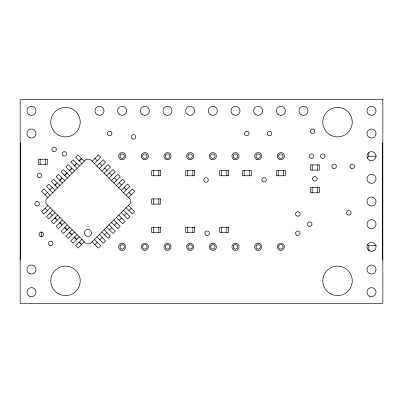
<?xml version="1.0" encoding="UTF-8"?>
<svg xmlns="http://www.w3.org/2000/svg" width="403" height="403" viewBox="0 0 403 403"><rect width="100%" height="100%" fill="white"/><g stroke="black" fill="none" stroke-linecap="round" stroke-linejoin="round"><path stroke-width="0.6" d="M367.158 158.047L368.841 156.238L368.841 152.616M45.06 194.74L47.393 192.407M49.922 189.884L52.254 187.546M54.778 185.022L57.115 182.69M59.639 180.166L61.971 177.829M64.495 175.305L66.833 172.968M69.356 170.444L71.689 168.111M74.217 165.588L76.55 163.25M79.074 160.726L81.411 158.394M55.095 185.34L56.264 184.171M59.951 180.479L61.901 178.534M64.812 175.622L67.15 173.285M69.674 170.761L72.006 168.424M74.53 165.9L76.867 163.568M79.391 161.044L81.723 158.706M47.892 205.414L41.585 211.721L43.917 214.058L50.229 207.746M92.07 161.235L98.377 154.928L100.715 157.261L94.403 163.573M52.753 210.27L46.441 216.582L48.778 218.92L55.09 212.608M96.927 166.096L103.239 159.784L105.576 162.122L99.264 168.434M57.614 215.131L51.302 221.443L53.634 223.776L59.946 217.464M101.788 170.958L108.1 164.646L110.432 166.978L104.12 173.29M62.47 219.993L56.163 226.3L58.495 228.637L64.807 222.325M106.649 175.814L112.956 169.507L115.293 171.839L108.981 178.151M67.331 224.849L61.019 231.161L63.357 233.493L69.664 227.186M111.505 180.675L117.817 174.363L120.149 176.7L113.842 183.007M72.192 229.71L65.88 236.022L68.213 238.354L74.525 232.042M116.366 185.536L122.678 179.224L125.011 181.557L118.699 187.869M77.049 234.566L70.737 240.878L73.074 243.216L79.386 236.904M121.222 190.392L127.534 184.08L129.872 186.418L123.56 192.73M81.91 239.427L75.598 245.739L77.935 248.072L84.242 241.765M126.084 195.254L132.396 188.942L134.728 191.279L128.421 197.586M94.907 244.601L97.244 242.268M99.768 239.745L102.105 237.407M104.629 234.884L106.961 232.551M109.485 230.022L111.822 227.69M114.346 225.166L116.679 222.829M119.207 220.305L121.54 217.973M124.064 215.449L126.401 213.111M128.925 210.588L131.257 208.25M368.841 156.238L376.382 156.238M367.506 244.414L368.841 245.654L376.382 245.654M94.907 158.399L97.244 160.732M99.768 163.255L102.105 165.593M104.629 168.116L106.961 170.449M109.485 172.978L111.822 175.31M114.346 177.834L116.679 180.171M119.207 182.695L121.54 185.027M124.064 187.551L126.401 189.889M128.925 192.412L131.257 194.75M84.247 161.23L77.94 154.923L75.603 157.256L81.915 163.568M128.421 205.414L134.728 211.721L132.396 214.058L126.084 207.746M79.391 166.091L73.079 159.779L70.747 162.117L77.054 168.424M123.56 210.27L129.872 216.582L127.534 218.92L121.222 212.608M74.53 170.953L68.218 164.641L65.885 166.973L72.197 173.285M118.699 215.131L125.011 221.443L122.678 223.776L116.366 217.464M69.674 175.809L63.362 169.497L61.024 171.834L67.336 178.146M113.842 219.993L120.149 226.3L117.817 228.637L111.505 222.325M64.812 180.67L58.5 174.358L56.168 176.695L62.475 183.002M108.981 224.849L115.293 231.161L112.956 233.493L106.649 227.186M59.951 185.526L53.644 179.219L51.307 181.552L57.619 187.863M104.12 229.71L110.432 236.022L108.1 238.354L101.788 232.042M55.095 190.387L48.783 184.075L46.451 186.413L52.758 192.725M99.264 234.566L105.576 240.878L103.239 243.216L96.927 236.904M50.234 195.248L43.922 188.936L41.59 191.269L47.902 197.581M94.403 239.427L100.715 245.739L98.377 248.072L92.07 241.765M55.09 217.655L56.254 218.824M59.946 222.516L61.503 224.073M64.807 227.373L67.14 229.71M69.664 232.234L72.001 234.566M74.525 237.095L76.862 239.427M79.386 241.951L81.718 244.289M45.055 208.25L47.388 210.588M49.912 213.111L52.249 215.449M54.773 217.973L57.105 220.305M59.634 222.829L61.966 225.166M64.49 227.69L66.827 230.022M69.351 232.551L71.684 234.884M74.207 237.407L76.545 239.745M79.069 242.268L81.406 244.601M382.674 142.954L382.674 260.046M368.841 245.654L368.841 250.616M317.519 164.908L317.519 170.086M317.519 187.576L317.519 192.755M312.169 164.908L312.169 170.086M312.169 187.576L312.169 192.755M283.516 170.575L283.516 175.753M278.166 170.575L278.166 175.753M249.512 170.575L249.512 175.753M244.163 170.575L244.163 175.753M226.844 170.575L226.844 175.753M226.844 227.247L226.844 232.425M221.494 170.575L221.494 175.753M221.494 227.247L221.494 232.425M192.841 170.575L192.841 175.753M192.841 227.247L192.841 232.425M187.491 170.575L187.491 175.753M187.491 227.247L187.491 232.425M158.837 170.575L158.837 175.753M158.837 198.911L158.837 204.089M158.837 227.247L158.837 232.425M153.488 170.575L153.488 175.753M153.488 198.911L153.488 204.089M153.488 227.247L153.488 232.425M45.494 159.24L45.494 164.419M41.721 231.705L41.746 236.752M40.144 159.24L40.144 164.419M20.326 142.954L20.326 260.046M120.225 155.049L119.928 156.163L120.225 157.276L121.046 158.097L122.159 158.394L123.273 158.097L124.094 157.276L124.391 156.163L124.094 155.049L123.273 154.228L122.159 153.931L121.046 154.228L120.225 155.049M142.894 155.049L142.597 156.163L142.894 157.276L143.715 158.097L144.828 158.394L145.941 158.097L146.763 157.276L147.06 156.163L146.763 155.049L145.941 154.228L144.828 153.931L143.715 154.228L142.894 155.049M120.225 245.724L119.928 246.838L120.225 247.951L121.046 248.772L122.159 249.069L123.273 248.772L124.094 247.951L124.391 246.838L124.094 245.724L123.273 244.903L122.159 244.606L121.046 244.903L120.225 245.724M165.562 155.049L165.265 156.163L165.562 157.276L166.384 158.097L167.497 158.394L168.61 158.097L169.431 157.276L169.728 156.163L169.431 155.049L168.61 154.228L167.497 153.931L166.384 154.228L165.562 155.049M142.894 245.724L142.597 246.838L142.894 247.951L143.715 248.772L144.828 249.069L145.941 248.772L146.763 247.951L147.06 246.838L146.763 245.724L145.941 244.903L144.828 244.606L143.715 244.903L142.894 245.724M188.231 155.049L187.934 156.163L188.231 157.276L189.052 158.097L190.166 158.394L191.279 158.097L192.1 157.276L192.397 156.163L192.1 155.049L191.279 154.228L190.166 153.931L189.052 154.228L188.231 155.049M165.562 245.724L165.265 246.838L165.562 247.951L166.384 248.772L167.497 249.069L168.61 248.772L169.431 247.951L169.728 246.838L169.431 245.724L168.61 244.903L167.497 244.606L166.384 244.903L165.562 245.724M210.9 155.049L210.603 156.163L210.9 157.276L211.721 158.097L212.834 158.394L213.948 158.097L214.769 157.276L215.066 156.163L214.769 155.049L213.948 154.228L212.834 153.931L211.721 154.228L210.9 155.049M188.231 245.724L187.934 246.838L188.231 247.951L189.052 248.772L190.166 249.069L191.279 248.772L192.1 247.951L192.397 246.838L192.1 245.724L191.279 244.903L190.166 244.606L189.052 244.903L188.231 245.724M233.569 155.049L233.272 156.163L233.569 157.276L234.39 158.097L235.503 158.394L236.616 158.097L237.438 157.276L237.735 156.163L237.438 155.049L236.616 154.228L235.503 153.931L234.39 154.228L233.569 155.049M210.9 245.724L210.603 246.838L210.9 247.951L211.721 248.772L212.834 249.069L213.948 248.772L214.769 247.951L215.066 246.838L214.769 245.724L213.948 244.903L212.834 244.606L211.721 244.903L210.9 245.724M256.237 155.049L255.94 156.163L256.237 157.276L257.059 158.097L258.172 158.394L259.285 158.097L260.106 157.276L260.403 156.163L260.106 155.049L259.285 154.228L258.172 153.931L257.059 154.228L256.237 155.049M233.569 245.724L233.272 246.838L233.569 247.951L234.39 248.772L235.503 249.069L236.616 248.772L237.438 247.951L237.735 246.838L237.438 245.724L236.616 244.903L235.503 244.606L234.39 244.903L233.569 245.724M278.906 155.049L278.609 156.163L278.906 157.276L279.727 158.097L280.841 158.394L281.954 158.097L282.775 157.276L283.072 156.163L282.775 155.049L281.954 154.228L280.841 153.931L279.727 154.228L278.906 155.049M256.237 245.724L255.94 246.838L256.237 247.951L257.059 248.772L258.172 249.069L259.285 248.772L260.106 247.951L260.403 246.838L260.106 245.724L259.285 244.903L258.172 244.606L257.059 244.903L256.237 245.724M278.906 245.724L278.609 246.838L278.906 247.951L279.727 248.772L280.841 249.069L281.954 248.772L282.775 247.951L283.072 246.838L282.775 245.724L281.954 244.903L280.841 244.606L279.727 244.903L278.906 245.724M86.262 159.22L45.877 199.606L45.877 203.394L86.262 243.78L90.05 243.78L130.436 203.394L130.436 199.606L90.05 159.22L86.262 159.22M382.85 99.491L20.15 99.491L20.15 303.509L382.85 303.509L382.85 99.491M47.282 159.24L38.356 159.24L38.356 164.419L47.282 164.419L47.282 159.24M319.307 164.908L310.381 164.908L310.381 170.086L319.307 170.086L319.307 164.908M160.626 170.575L151.699 170.575L151.699 175.753L160.626 175.753L160.626 170.575M194.629 170.575L185.702 170.575L185.702 175.753L194.629 175.753L194.629 170.575M228.632 170.575L219.706 170.575L219.706 175.753L228.632 175.753L228.632 170.575M251.301 170.575L242.374 170.575L242.374 175.753L251.301 175.753L251.301 170.575M285.304 170.575L276.377 170.575L276.377 175.753L285.304 175.753L285.304 170.575M319.307 187.576L310.381 187.576L310.381 192.755L319.307 192.755L319.307 187.576M160.626 198.911L151.699 198.911L151.699 204.089L160.626 204.089L160.626 198.911M160.626 227.247L151.699 227.247L151.699 232.425L160.626 232.425L160.626 227.247M194.629 227.247L185.702 227.247L185.702 232.425L194.629 232.425L194.629 227.247M228.632 227.247L219.706 227.247L219.706 232.425L228.632 232.425L228.632 227.247M330.148 293.601A14.735 14.735 0 0 0 352.247 280.841A14.735 14.735 0 0 0 330.148 268.081A14.735 14.735 0 0 0 330.148 293.601M313.71 180.796A2.267 2.267 0 0 0 317.111 178.831A2.267 2.267 0 0 0 313.71 176.867A2.267 2.267 0 0 0 313.71 180.796M330.148 134.919A14.735 14.735 0 0 0 352.247 122.159A14.735 14.735 0 0 0 330.148 109.399A14.735 14.735 0 0 0 330.148 134.919M63.221 155.86A2.267 2.267 0 0 0 66.621 153.896A2.267 2.267 0 0 0 63.221 151.931A2.267 2.267 0 0 0 63.221 155.86M107.727 134.627A2.267 2.267 0 0 0 111.656 134.627A2.267 2.267 0 0 0 109.692 131.227A2.267 2.267 0 0 0 107.727 134.627M165.23 114.749A4.534 4.534 0 0 0 172.031 110.825A4.534 4.534 0 0 0 165.23 106.901A4.534 4.534 0 0 0 165.23 114.749M142.561 114.749A4.534 4.534 0 0 0 149.362 110.825A4.534 4.534 0 0 0 142.561 106.901A4.534 4.534 0 0 0 142.561 114.749M143.045 249.931A3.572 3.572 0 0 0 148.4 246.838A3.572 3.572 0 0 0 143.045 243.744A3.572 3.572 0 0 0 143.045 249.931M204.9 181.929A2.267 2.267 0 0 0 208.301 179.965A2.267 2.267 0 0 0 204.9 178A2.267 2.267 0 0 0 204.9 181.929M58.123 293.601A14.735 14.735 0 0 0 80.222 280.841A14.735 14.735 0 0 0 58.118 268.081A14.735 14.735 0 0 0 58.123 293.601M58.123 134.919A14.735 14.735 0 0 0 80.222 122.159A14.735 14.735 0 0 0 58.118 109.399A14.735 14.735 0 0 0 58.123 134.919M310.31 158.127A2.267 2.267 0 0 0 313.71 156.163A2.267 2.267 0 0 0 310.31 154.198A2.267 2.267 0 0 0 310.31 158.127M321.644 158.127A2.267 2.267 0 0 0 325.045 156.163A2.267 2.267 0 0 0 321.644 154.198A2.267 2.267 0 0 0 321.644 158.127M262.927 181.703A2.267 2.267 0 0 0 266.328 179.743A2.267 2.267 0 0 0 262.927 177.778A2.267 2.267 0 0 0 262.927 181.703M36.018 205.732A2.267 2.267 0 0 0 39.418 203.767A2.267 2.267 0 0 0 36.018 201.802A2.267 2.267 0 0 0 36.018 205.732M206.034 235.201A2.267 2.267 0 0 0 209.434 233.236A2.267 2.267 0 0 0 206.034 231.272A2.267 2.267 0 0 0 206.034 235.201M296.709 235.201A2.267 2.267 0 0 0 300.109 233.236A2.267 2.267 0 0 0 296.709 231.272A2.267 2.267 0 0 0 296.709 235.201M38.285 177.396A2.267 2.267 0 0 0 41.685 175.431A2.267 2.267 0 0 0 38.285 173.466A2.267 2.267 0 0 0 38.285 177.396M351.114 168.328A2.267 2.267 0 0 0 354.514 166.363A2.267 2.267 0 0 0 351.114 164.399A2.267 2.267 0 0 0 351.114 168.328M347.713 214.799A2.267 2.267 0 0 0 351.114 212.834A2.267 2.267 0 0 0 347.713 210.87A2.267 2.267 0 0 0 347.713 214.799M296.709 215.932A2.267 2.267 0 0 0 300.109 213.968A2.267 2.267 0 0 0 296.709 212.003A2.267 2.267 0 0 0 296.709 215.932M244.873 134.627A2.267 2.267 0 0 0 248.802 134.627A2.267 2.267 0 0 0 246.838 131.227A2.267 2.267 0 0 0 244.873 134.627M311.443 133.191A2.267 2.267 0 0 0 314.844 131.227A2.267 2.267 0 0 0 311.443 129.262A2.267 2.267 0 0 0 311.443 133.191M332.979 168.328A2.267 2.267 0 0 0 336.379 166.363A2.267 2.267 0 0 0 332.979 164.399A2.267 2.267 0 0 0 332.979 168.328M132.36 138.859A2.267 2.267 0 0 0 135.761 136.894A2.267 2.267 0 0 0 132.36 134.929A2.267 2.267 0 0 0 132.36 138.859M267.542 134.627A2.267 2.267 0 0 0 271.471 134.627A2.267 2.267 0 0 0 269.506 131.227A2.267 2.267 0 0 0 267.542 134.627M49.619 245.402A2.267 2.267 0 0 0 53.02 243.437A2.267 2.267 0 0 0 49.619 241.473A2.267 2.267 0 0 0 49.619 245.402M53.02 151.327A2.267 2.267 0 0 0 56.42 149.362A2.267 2.267 0 0 0 53.02 147.397A2.267 2.267 0 0 0 53.02 151.327M40.144 236.334A2.267 2.267 0 0 0 43.544 234.37A2.267 2.267 0 0 0 40.144 232.405A2.267 2.267 0 0 0 40.144 236.334M308.612 226.133A2.267 2.267 0 0 0 312.013 224.169A2.267 2.267 0 0 0 308.612 222.204A2.267 2.267 0 0 0 308.612 226.133M369.249 114.749A4.534 4.534 0 0 0 376.049 110.825A4.534 4.534 0 0 0 369.249 106.901A4.534 4.534 0 0 0 369.249 114.749M369.249 137.418A4.534 4.534 0 0 0 376.049 133.494A4.534 4.534 0 0 0 369.249 129.57A4.534 4.534 0 0 0 369.249 137.418M29.218 296.099A4.534 4.534 0 0 0 36.018 292.175A4.534 4.534 0 0 0 29.218 288.251A4.534 4.534 0 0 0 29.218 296.099M29.218 273.43A4.534 4.534 0 0 0 36.018 269.506A4.534 4.534 0 0 0 29.218 265.582A4.534 4.534 0 0 0 29.218 273.43M29.218 114.749A4.534 4.534 0 0 0 36.018 110.825A4.534 4.534 0 0 0 29.218 106.901A4.534 4.534 0 0 0 29.218 114.749M29.218 137.418A4.534 4.534 0 0 0 36.018 133.494A4.534 4.534 0 0 0 29.218 129.57A4.534 4.534 0 0 0 29.218 137.418M369.249 296.099A4.534 4.534 0 0 0 376.049 292.175A4.534 4.534 0 0 0 369.249 288.251A4.534 4.534 0 0 0 369.249 296.099M369.249 273.43A4.534 4.534 0 0 0 376.049 269.506A4.534 4.534 0 0 0 369.249 265.582A4.534 4.534 0 0 0 369.249 273.43M369.249 250.762A4.534 4.534 0 0 0 376.049 246.838A4.534 4.534 0 0 0 369.249 242.913A4.534 4.534 0 0 0 369.249 250.762M369.249 228.093A4.534 4.534 0 0 0 376.049 224.169A4.534 4.534 0 0 0 369.249 220.245A4.534 4.534 0 0 0 369.249 228.093M369.249 205.424A4.534 4.534 0 0 0 376.049 201.5A4.534 4.534 0 0 0 369.249 197.576A4.534 4.534 0 0 0 369.249 205.424M369.249 182.755A4.534 4.534 0 0 0 376.049 178.831A4.534 4.534 0 0 0 369.249 174.907A4.534 4.534 0 0 0 369.249 182.755M369.249 160.087A4.534 4.534 0 0 0 376.049 156.163A4.534 4.534 0 0 0 369.249 152.238A4.534 4.534 0 0 0 369.249 160.087M301.243 114.749A4.534 4.534 0 0 0 308.043 110.825A4.534 4.534 0 0 0 301.243 106.901A4.534 4.534 0 0 0 301.243 114.749M278.574 114.749A4.534 4.534 0 0 0 285.374 110.825A4.534 4.534 0 0 0 278.574 106.901A4.534 4.534 0 0 0 278.574 114.749M255.905 114.749A4.534 4.534 0 0 0 262.706 110.825A4.534 4.534 0 0 0 255.905 106.901A4.534 4.534 0 0 0 255.905 114.749M233.236 114.749A4.534 4.534 0 0 0 240.037 110.825A4.534 4.534 0 0 0 233.236 106.901A4.534 4.534 0 0 0 233.236 114.749M210.568 114.749A4.534 4.534 0 0 0 217.368 110.825A4.534 4.534 0 0 0 210.568 106.901A4.534 4.534 0 0 0 210.568 114.749M187.899 114.749A4.534 4.534 0 0 0 194.699 110.825A4.534 4.534 0 0 0 187.899 106.901A4.534 4.534 0 0 0 187.899 114.749M119.893 114.749A4.534 4.534 0 0 0 126.693 110.825A4.534 4.534 0 0 0 119.893 106.901A4.534 4.534 0 0 0 119.893 114.749M97.224 114.749A4.534 4.534 0 0 0 104.024 110.825A4.534 4.534 0 0 0 97.224 106.901A4.534 4.534 0 0 0 97.224 114.749M279.057 249.931A3.572 3.572 0 0 0 284.412 246.838A3.572 3.572 0 0 0 279.057 243.744A3.572 3.572 0 0 0 279.057 249.931M256.389 249.931A3.572 3.572 0 0 0 261.743 246.838A3.572 3.572 0 0 0 256.389 243.744A3.572 3.572 0 0 0 256.389 249.931M233.72 249.931A3.572 3.572 0 0 0 239.075 246.838A3.572 3.572 0 0 0 233.72 243.744A3.572 3.572 0 0 0 233.72 249.931M211.051 249.931A3.572 3.572 0 0 0 216.406 246.838A3.572 3.572 0 0 0 211.051 243.744A3.572 3.572 0 0 0 211.051 249.931M188.382 249.931A3.572 3.572 0 0 0 193.737 246.838A3.572 3.572 0 0 0 188.382 243.744A3.572 3.572 0 0 0 188.382 249.931M165.714 249.931A3.572 3.572 0 0 0 171.068 246.838A3.572 3.572 0 0 0 165.714 243.744A3.572 3.572 0 0 0 165.714 249.931M120.376 249.931A3.572 3.572 0 0 0 125.731 246.838A3.572 3.572 0 0 0 120.376 243.744A3.572 3.572 0 0 0 120.376 249.931M120.376 159.256A3.572 3.572 0 0 0 125.731 156.163A3.572 3.572 0 0 0 120.376 153.069A3.572 3.572 0 0 0 120.376 159.256M143.045 159.256A3.572 3.572 0 0 0 148.4 156.163A3.572 3.572 0 0 0 143.045 153.069A3.572 3.572 0 0 0 143.045 159.256M165.714 159.256A3.572 3.572 0 0 0 171.068 156.163A3.572 3.572 0 0 0 165.714 153.069A3.572 3.572 0 0 0 165.714 159.256M188.382 159.256A3.572 3.572 0 0 0 193.737 156.163A3.572 3.572 0 0 0 188.382 153.069A3.572 3.572 0 0 0 188.382 159.256M211.051 159.256A3.572 3.572 0 0 0 216.406 156.163A3.572 3.572 0 0 0 211.051 153.069A3.572 3.572 0 0 0 211.051 159.256M233.72 159.256A3.572 3.572 0 0 0 239.075 156.163A3.572 3.572 0 0 0 233.72 153.069A3.572 3.572 0 0 0 233.72 159.256M256.389 159.256A3.572 3.572 0 0 0 261.743 156.163A3.572 3.572 0 0 0 256.389 153.069A3.572 3.572 0 0 0 256.389 159.256M279.057 159.256A3.572 3.572 0 0 0 284.412 156.163A3.572 3.572 0 0 0 279.057 153.069A3.572 3.572 0 0 0 279.057 159.256M85.547 235.543A3.572 3.572 0 0 0 91.446 233.7A3.572 3.572 0 0 0 86.897 229.514A3.572 3.572 0 0 0 85.547 235.543"/></g></svg>
